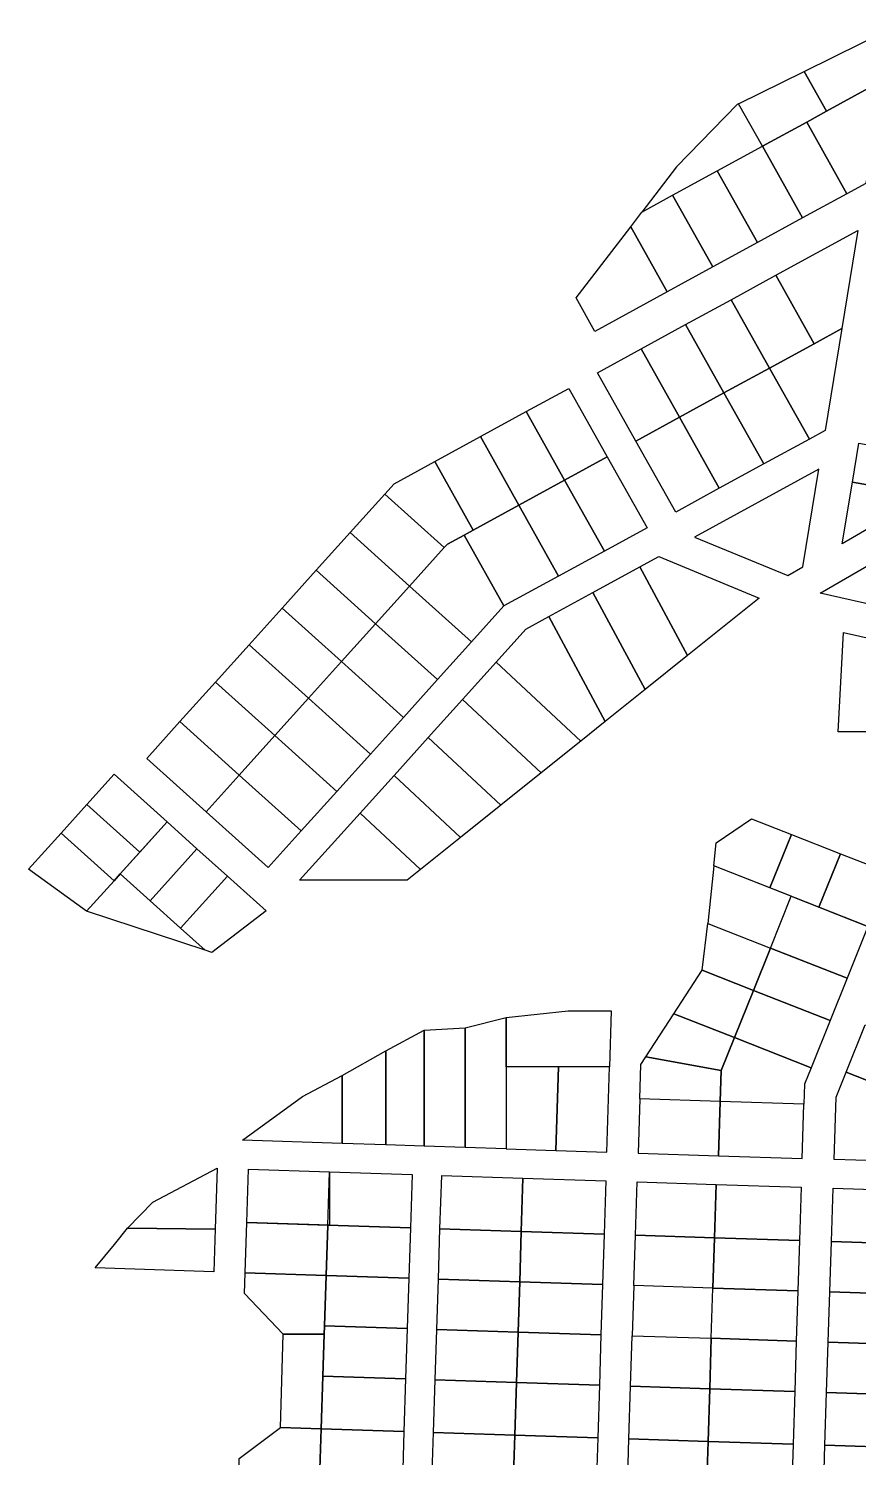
# Model space of a CAD drawing. Header units: millimetres. Extents: x 2242557 to 2246756, y 376935 to 382613.
# Drawn here: x 2244845 to 2245253, y 377776 to 378480 of the extents above; entities that cross this region are included whole.
import ezdxf

# ---------------------------------------------------------------- set-up
doc = ezdxf.new("R2010")
doc.units = ezdxf.units.MM
doc.layers.add('СНТ Красная поляна', color=6, linetype='Continuous')

msp = doc.modelspace()

# ---------------------------------------------------------------- linework, layer by layer
at = {"layer": 'СНТ Красная поляна'}
for points in [[(2245226.08, 378458.55), (2245268.89, 378479.65), (2245264.68, 378454.04), (2245237.08, 378438.95)], [(2245193.77, 378442.63), (2245226.08, 378458.55), (2245237.08, 378438.95), (2245227.35, 378433.63), (2245205.51, 378421.69)], [(2245227.35, 378433.63), (2245237.08, 378438.95), (2245264.68, 378454.04), (2245256.36, 378403.37), (2245247.14, 378398.33)], [(2245193.77, 378442.63), (2245193.14, 378442.32), (2245163.32, 378411.63), (2245146.25, 378389.29), (2245161.37, 378397.56), (2245183.3, 378409.55), (2245205.51, 378421.69)], [(2245205.51, 378421.69), (2245227.35, 378433.63), (2245247.14, 378398.33), (2245225.31, 378386.39)], [(2245183.3, 378409.55), (2245205.51, 378421.69), (2245225.31, 378386.39), (2245203.09, 378374.25)], [(2245161.37, 378397.56), (2245183.3, 378409.55), (2245203.09, 378374.25), (2245181.16, 378362.26)], [(2245140.74, 378382.08), (2245146.25, 378389.29), (2245161.37, 378397.56), (2245181.16, 378362.26), (2245158.73, 378349.99)], [(2245123.17, 378330.56), (2245113.94, 378347.01), (2245140.74, 378382.08), (2245158.73, 378349.99)], [(2245212.11, 378358.16), (2245252.56, 378380.27), (2245244.62, 378331.92), (2245231, 378324.47)], [(2245190.18, 378346.17), (2245212.11, 378358.16), (2245231, 378324.47), (2245209.07, 378312.48)], [(2245167.75, 378333.91), (2245190.18, 378346.17), (2245209.07, 378312.48), (2245186.64, 378300.22)], [(2245145.86, 378321.94), (2245167.75, 378333.91), (2245186.64, 378300.22), (2245164.75, 378288.26)], [(2245228.67, 378277.55), (2245209.07, 378312.48), (2245231, 378324.47), (2245244.62, 378331.92), (2245236.38, 378281.76)], [(2245124.41, 378310.22), (2245145.86, 378321.94), (2245164.75, 378288.26), (2245143.3, 378276.53)], [(2245186.64, 378300.22), (2245209.07, 378312.48), (2245228.67, 378277.55), (2245206.23, 378265.28)], [(2245089.33, 378291.04), (2245110.33, 378302.51), (2245129.22, 378268.83), (2245108.22, 378257.35)], [(2245164.75, 378288.26), (2245186.64, 378300.22), (2245206.23, 378265.28), (2245184.34, 378253.32)], [(2245085.68, 378245.03), (2245066.79, 378278.72), (2245089.33, 378291.04), (2245108.22, 378257.35)], [(2245143.3, 378276.53), (2245164.75, 378288.26), (2245184.34, 378253.32), (2245162.89, 378241.59)], [(2245044.36, 378266.45), (2245066.79, 378278.72), (2245085.68, 378245.03), (2245063.25, 378232.76)], [(2245252.97, 378275.55), (2245292.04, 378268.63), (2245289.27, 378251.76), (2245285.96, 378249.84), (2245249.8, 378256.25)], [(2245063.25, 378232.76), (2245058.73, 378230.29), (2245050.55, 378225.82), (2245048.98, 378224.08), (2245019.75, 378250.41), (2245024.34, 378255.51), (2245044.36, 378266.45)], [(2245108.22, 378257.35), (2245129.22, 378268.83), (2245148.81, 378233.89), (2245127.82, 378222.41)], [(2245085.68, 378245.03), (2245108.22, 378257.35), (2245127.82, 378222.41), (2245105.27, 378210.09)], [(2245172.12, 378229.31), (2245217.97, 378210.32), (2245225.35, 378214.62), (2245233.25, 378262.72)], [(2245002.72, 378231.49), (2245019.75, 378250.41), (2245048.98, 378224.08), (2245031.95, 378205.17)], [(2245249.8, 378256.25), (2245285.96, 378249.84), (2245244.82, 378225.93)], [(2245105.27, 378210.09), (2245078.32, 378195.35), (2245058.73, 378230.29), (2245063.25, 378232.76), (2245085.68, 378245.03)], [(2244986, 378212.92), (2245002.72, 378231.49), (2245031.95, 378205.17), (2245015.23, 378186.59)], [(2245031.95, 378205.17), (2245048.98, 378224.08), (2245050.55, 378225.82), (2245058.73, 378230.29), (2245078.32, 378195.35), (2245062.44, 378177.71)], [(2245233.98, 378201.63), (2245285.73, 378231.71), (2245304.55, 378227.47), (2245297.94, 378187.22)], [(2245122.18, 378202), (2245145.2, 378214.58), (2245168.64, 378170.92), (2245147.83, 378154.22)], [(2245168.64, 378170.92), (2245145.2, 378214.58), (2245154.58, 378219.71), (2245203.96, 378199.27)], [(2244969.23, 378194.29), (2244986, 378212.92), (2245015.23, 378186.59), (2244998.46, 378167.96)], [(2245015.23, 378186.59), (2245031.95, 378205.17), (2245062.44, 378177.71), (2245045.72, 378159.14)], [(2245100.49, 378190.15), (2245122.18, 378202), (2245147.83, 378154.22), (2245128.23, 378138.48)], [(2244952.97, 378176.23), (2244969.23, 378194.29), (2244998.46, 378167.96), (2244982.21, 378149.9)], [(2244998.46, 378167.96), (2245015.23, 378186.59), (2245045.72, 378159.14), (2245028.95, 378140.51)], [(2245074.55, 378167.74), (2245089.12, 378183.93), (2245100.49, 378190.15), (2245128.23, 378138.48), (2245116.24, 378128.86)], [(2245245.5, 378182.33), (2245271.1, 378176.56), (2245261.15, 378133.32), (2245242.75, 378133.32)], [(2244936.44, 378157.86), (2244952.97, 378176.23), (2244982.21, 378149.9), (2244965.67, 378131.53)], [(2244982.21, 378149.9), (2244998.46, 378167.96), (2245028.95, 378140.51), (2245012.69, 378122.45)], [(2245057.92, 378149.27), (2245074.55, 378167.74), (2245116.24, 378128.86), (2245096.66, 378113.14)], [(2244918.91, 378138.39), (2244936.44, 378157.86), (2244965.67, 378131.53), (2244948.15, 378112.07)], [(2244965.67, 378131.53), (2244982.21, 378149.9), (2245012.69, 378122.45), (2244996.15, 378104.08)], [(2245041.14, 378130.63), (2245057.92, 378149.27), (2245096.66, 378113.14), (2245076.89, 378097.28)], [(2244902.63, 378120.31), (2244918.91, 378138.39), (2244948.15, 378112.07), (2244931.87, 378093.98)], [(2244948.15, 378112.07), (2244965.67, 378131.53), (2244996.15, 378104.08), (2244978.63, 378084.61)], [(2245024.31, 378111.93), (2245041.14, 378130.63), (2245076.89, 378097.28), (2245057.07, 378081.37)], [(2244873.14, 378097.54), (2244886.6, 378112.5), (2244912.64, 378089.05), (2244899.17, 378074.09)], [(2244931.87, 378093.98), (2244948.15, 378112.07), (2244978.63, 378084.61), (2244962.35, 378066.53)], [(2245007.61, 378093.38), (2245024.31, 378111.93), (2245057.07, 378081.37), (2245037.4, 378065.58)], [(2244860.54, 378083.55), (2244873.14, 378097.54), (2244899.17, 378074.09), (2244889.63, 378063.49), (2244886.58, 378060.1)], [(2244889.63, 378063.49), (2244904.33, 378050.25), (2244927.35, 378075.81), (2244912.64, 378089.05)], [(2244977.84, 378060.32), (2245007.61, 378093.38), (2245037.4, 378065.58), (2245030.84, 378060.32)], [(2245181.57, 378067.41), (2245182.71, 378078.76), (2245200.12, 378090.58), (2245219.8, 378082.84), (2245209.23, 378056.54)], [(2244844.5, 378065.74), (2244860.54, 378083.55), (2244886.58, 378060.1), (2244873.03, 378045.05)], [(2245219.8, 378082.84), (2245243.88, 378073.37), (2245233.31, 378047.07), (2245209.23, 378056.54)], [(2244904.33, 378050.25), (2244927.35, 378075.81), (2244942.29, 378062.36), (2244919.27, 378036.79)], [(2245181.57, 378067.41), (2245178.72, 378038.98), (2245209.47, 378026.89), (2245219.73, 378052.41)], [(2245243.88, 378073.37), (2245268.02, 378063.88), (2245257.45, 378037.58), (2245233.31, 378047.07)], [(2244873.03, 378045.05), (2244886.58, 378060.1), (2244889.63, 378063.49), (2244904.33, 378050.25), (2244919.27, 378036.79), (2244931.42, 378025.85)], [(2244942.29, 378062.36), (2244961.37, 378045.17), (2244934.69, 378024.78), (2244931.42, 378025.85), (2244919.27, 378036.79)], [(2245209.47, 378026.89), (2245219.73, 378052.41), (2245257.45, 378037.58), (2245247.19, 378012.06)], [(2245175.9, 378015.97), (2245178.72, 378038.98), (2245209.47, 378026.89), (2245201.09, 378006.06)], [(2245209.47, 378026.89), (2245247.19, 378012.06), (2245238.82, 377991.23), (2245201.09, 378006.06)], [(2245161.97, 377994.55), (2245175.9, 378015.97), (2245201.09, 378006.06), (2245191.76, 377982.84)], [(2245201.09, 378006.06), (2245238.82, 377991.23), (2245229.48, 377968.01), (2245191.76, 377982.84)], [(2245079.4, 377968.4), (2245079.4, 377992.65), (2245109.95, 377996.08), (2245131.14, 377996.08), (2245130.26, 377968.4)], [(2245059.25, 377928.72), (2245059.25, 377987.59), (2245079.4, 377992.65), (2245079.4, 377928.06)], [(2245148.23, 377973.42), (2245161.97, 377994.55), (2245191.76, 377982.84), (2245185.26, 377966.68)], [(2245256.03, 377989.07), (2245292.49, 377974.73), (2245285.92, 377958.39), (2245285.92, 377950.41), (2245246.69, 377965.84)], [(2245039.1, 377929.38), (2245020.27, 377929.99), (2245020.27, 377976.25), (2245039.1, 377986.45)], [(2245039.1, 377929.38), (2245039.1, 377986.45), (2245059.25, 377987.59), (2245059.25, 377928.72)], [(2245185.26, 377966.68), (2245191.76, 377982.84), (2245229.48, 377968.01), (2245226.22, 377959.89), (2245225.9, 377950.06), (2245184.78, 377951.4)], [(2245020.27, 377929.99), (2244998.81, 377930.69), (2244998.81, 377964.12), (2245020.27, 377976.25)], [(2245105.27, 377968.4), (2245079.4, 377968.4), (2245079.4, 377928.06), (2245103.97, 377927.26)], [(2245103.97, 377927.26), (2245128.94, 377926.45), (2245130.26, 377968.4), (2245105.27, 377968.4)], [(2245145.19, 377952.69), (2245145.73, 377969.57), (2245148.23, 377973.42), (2245185.26, 377966.68), (2245184.78, 377951.4)], [(2244998.81, 377930.69), (2244949.74, 377932.29), (2244979.23, 377953.91), (2244998.81, 377964.12)], [(2245246.69, 377965.84), (2245262.11, 377959.77), (2245262.11, 377922.11), (2245240.77, 377922.81), (2245241.75, 377953.55)], [(2245144.35, 377925.95), (2245183.93, 377924.66), (2245184.78, 377951.4), (2245145.19, 377952.69)], [(2245183.93, 377924.66), (2245225.06, 377923.32), (2245225.9, 377950.06), (2245184.78, 377951.4)], [(2244937.31, 377918.57), (2244936.36, 377888.51), (2244893.22, 377888.92), (2244905.62, 377901.73)], [(2244952.68, 377918.07), (2244992.48, 377916.77), (2244992.48, 377890.43), (2244951.85, 377891.76)], [(2244992.48, 377916.77), (2245033.18, 377915.45), (2245032.35, 377889.13), (2244991.65, 377890.46)], [(2245047.74, 377914.97), (2245087.73, 377913.67), (2245086.9, 377887.36), (2245046.91, 377888.66)], [(2245087.73, 377913.67), (2245128.49, 377912.34), (2245127.66, 377886.03), (2245086.9, 377887.36)], [(2245143.9, 377911.84), (2245182.77, 377910.57), (2245181.94, 377884.26), (2245143.07, 377885.53)], [(2245182.77, 377910.57), (2245224.61, 377909.21), (2245223.78, 377882.9), (2245181.94, 377884.26)], [(2245240.33, 377908.7), (2245280.14, 377907.4), (2245279.31, 377881.09), (2245239.5, 377882.39)], [(2244951.85, 377891.76), (2244991.65, 377890.46), (2244990.86, 377865.73), (2244951.06, 377867.02)], [(2244936.36, 377888.51), (2244935.7, 377867.53), (2244877.25, 377869.43), (2244886.72, 377881.03), (2244893.22, 377888.92)], [(2244991.65, 377890.46), (2245032.35, 377889.13), (2245031.57, 377864.4), (2244990.86, 377865.73)], [(2245046.91, 377888.66), (2245086.9, 377887.36), (2245086.12, 377862.63), (2245046.13, 377863.93)], [(2245086.9, 377887.36), (2245127.66, 377886.03), (2245126.88, 377861.3), (2245086.12, 377862.63)], [(2245143.07, 377885.53), (2245181.94, 377884.26), (2245181.16, 377859.53), (2245142.29, 377860.8)], [(2245181.94, 377884.26), (2245223.78, 377882.9), (2245223, 377858.17), (2245181.16, 377859.53)], [(2245239.5, 377882.39), (2245279.31, 377881.09), (2245278.53, 377856.36), (2245238.71, 377857.65)], [(2244951.06, 377867.02), (2244990.86, 377865.73), (2244990.08, 377840.96), (2244989.95, 377836.83), (2244969.74, 377836.83), (2244950.74, 377856.75)], [(2244990.86, 377865.73), (2245031.57, 377864.4), (2245030.78, 377839.64), (2244990.08, 377840.96)], [(2245046.13, 377863.93), (2245086.12, 377862.63), (2245085.34, 377837.86), (2245045.35, 377839.16)], [(2245086.12, 377862.63), (2245126.88, 377861.3), (2245126.09, 377836.53), (2245085.34, 377837.86)], [(2245180.38, 377834.76), (2245181.16, 377859.53), (2245142.29, 377860.8), (2245141.5, 377836.03)], [(2245181.16, 377859.53), (2245223, 377858.17), (2245222.22, 377833.4), (2245180.38, 377834.76)], [(2245238.71, 377857.65), (2245278.53, 377856.36), (2245277.75, 377831.59), (2245237.93, 377832.89)], [(2244988.48, 377790.19), (2244968.51, 377790.84), (2244969.74, 377836.83), (2244989.95, 377836.83), (2244989.3, 377816.15)], [(2244990.08, 377840.96), (2245030.78, 377839.64), (2245030, 377814.82), (2244989.3, 377816.15), (2244989.95, 377836.83)], [(2245045.35, 377839.16), (2245085.34, 377837.86), (2245084.55, 377813.05), (2245044.56, 377814.35)], [(2245085.34, 377837.86), (2245126.09, 377836.53), (2245125.31, 377811.72), (2245084.55, 377813.05)], [(2245141.5, 377836.03), (2245180.38, 377834.76), (2245179.59, 377809.95), (2245140.72, 377811.22)], [(2245180.38, 377834.76), (2245222.22, 377833.4), (2245221.43, 377808.59), (2245179.59, 377809.95)], [(2245237.93, 377832.89), (2245277.75, 377831.59), (2245276.96, 377806.78), (2245237.15, 377808.08)], [(2244989.3, 377816.15), (2245030, 377814.82), (2245029.18, 377788.86), (2244988.48, 377790.19)], [(2245044.56, 377814.35), (2245084.55, 377813.05), (2245083.73, 377787.09), (2245043.74, 377788.39)], [(2245084.55, 377813.05), (2245125.31, 377811.72), (2245124.49, 377785.76), (2245083.73, 377787.09)], [(2245140.72, 377811.22), (2245179.59, 377809.95), (2245178.77, 377783.99), (2245139.9, 377785.26)], [(2245179.59, 377809.95), (2245221.43, 377808.59), (2245220.61, 377782.63), (2245178.77, 377783.99)], [(2245237.15, 377808.08), (2245276.96, 377806.78), (2245276.14, 377780.79), (2245236.33, 377782.11)], [(2244968.51, 377790.84), (2244988.48, 377790.19), (2244987.7, 377765.5), (2244947.89, 377766.8), (2244948.17, 377775.65)], [(2244988.48, 377790.19), (2245029.18, 377788.86), (2245028.4, 377764.18), (2244987.7, 377765.5)], [(2245043.74, 377788.39), (2245083.73, 377787.09), (2245082.95, 377762.4), (2245042.96, 377763.7)], [(2245083.73, 377787.09), (2245124.49, 377785.76), (2245123.71, 377761.07), (2245082.95, 377762.4)], [(2245139.9, 377785.26), (2245178.77, 377783.99), (2245177.99, 377759.3), (2245139.12, 377760.57)], [(2245178.77, 377783.99), (2245220.61, 377782.63), (2245219.83, 377757.94), (2245177.99, 377759.3)], [(2245236.33, 377782.11), (2245276.14, 377780.79), (2245275.36, 377756.13), (2245235.55, 377757.43)]]:
    msp.add_lwpolyline(points, close=True, dxfattribs=at)
msp.add_lwpolyline([(2245063.25, 378232.76), (2245085.68, 378245.03), (2245105.27, 378210.09)], dxfattribs=at)

doc.saveas('drawing.dxf')
